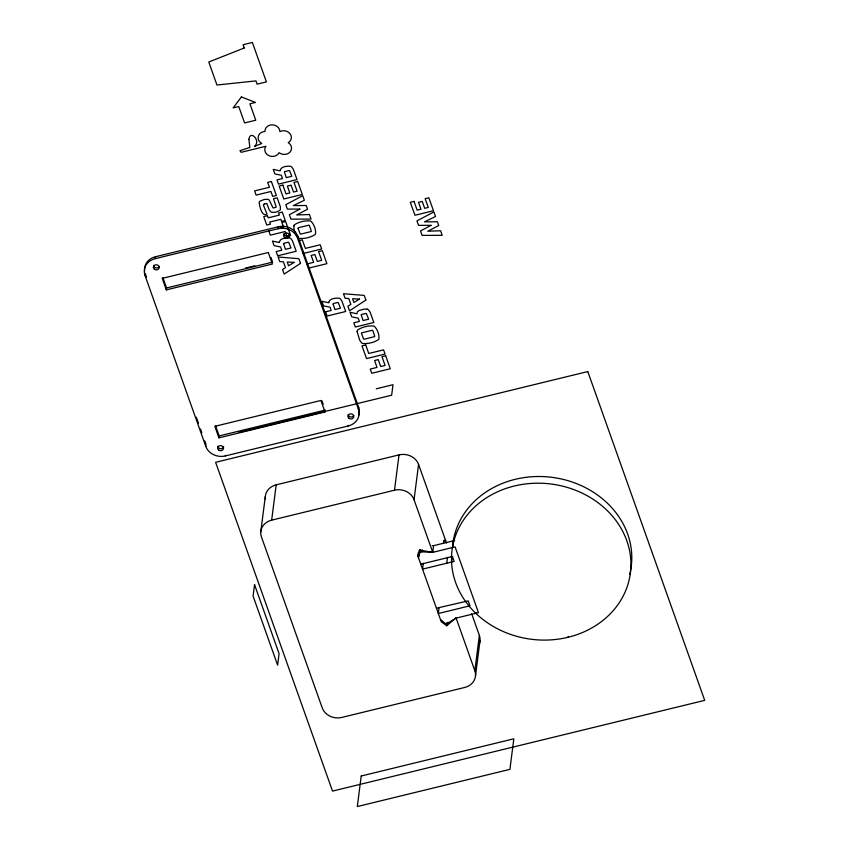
<?xml version="1.0" encoding="UTF-8"?>
<svg xmlns="http://www.w3.org/2000/svg" width="849" height="849" viewBox="0 0 849 849"><rect width="100%" height="100%" fill="white"/><g stroke="black" fill="none" stroke-linecap="round" stroke-linejoin="round"><path stroke-width="1.27" d="M451.519 556.7L451.562 562.049A89.898 78.246 7.3 0 0 465.592 601.506L469.051 606.027A89.898 78.246 7.3 0 0 613.604 610.176A89.898 78.246 7.3 0 0 570.284 488.355A89.898 78.246 7.3 0 0 451.519 556.7L451.572 556.286M144.648 271.064A15.632 13.605 7.3 0 1 155.463 256.738L278.281 226.8A15.632 13.605 7.3 0 1 297.85 236.319L358.639 407.297L358.395 409.197A15.632 13.605 7.3 0 1 348.186 425.986L225.356 455.924A15.632 13.605 7.3 0 1 205.798 446.404L145.009 275.426L145.221 273.76M145.009 275.426A15.632 13.605 7.3 0 1 155.218 258.648L155.463 256.738M166.319 289.88L162.233 278.376L268.305 252.514L272.391 264.028L166.319 289.88L166.563 287.97L162.881 277.612M205.798 446.404L205.893 445.683M219.18 435.93L325.252 410.078L325.008 411.977L218.936 437.84L219.18 435.93L215.497 425.572M225.356 455.924L225.441 455.329M278.281 226.8L278.037 228.71A15.632 13.605 7.3 0 1 297.606 238.229L358.395 409.197M297.606 238.229L297.85 236.319M260.77 531.845L265.302 496.527M471.683 613.774L479.367 635.392L474.835 670.71A15.632 13.605 7.3 0 1 464.626 687.488L341.807 717.437A15.632 13.605 7.3 0 1 322.249 707.907L261.45 536.939A15.632 13.605 7.3 0 1 271.659 520.161L276.19 484.843L399.009 454.894A15.632 13.605 7.3 0 1 418.568 464.414L446.532 543.042M348.186 425.986L348.26 425.381M271.659 520.161L394.488 490.213L399.009 454.894M440.716 619.674L445.099 623.346A1.953 1.698 7.3 0 0 447.221 623.453L456.136 618.104L478.465 612.66L455.085 546.905L432.757 552.349L414.047 499.743L418.568 464.414M456.189 617.69L446.723 625.755L441.247 621.733L417.867 555.978L418.292 552.635M420.425 549.674L418.451 557.623L419.693 549.791M419.151 550.513L420.053 552.89A1.953 1.698 7.3 0 1 421.762 551.85L422.176 549.759M420.892 563.365L420.786 564.192L452.421 556.488L454.173 561.412L422.537 569.127L423.29 563.28M421.911 551.85L432.757 552.349L433.606 545.663L454.618 540.548M436.619 608.16L468.202 600.869L469.964 605.804L438.328 613.519L439.071 607.672M446.733 563.227L447.487 557.379M452.432 547.552L453.292 540.866M451.562 562.049L452.093 557.878M446.723 625.755L447.147 622.413M447.349 623.389L447.455 622.55M475.811 613.307L475.918 612.469M475.514 675.804L480.035 640.486M568.098 637.259L568.204 636.421M293.903 225.76C293.542 229.983 295.335 234.685 298.19 237.816A3.523 3.067 7.3 0 0 299.442 238.42C304.685 238.834 310.522 237.518 314.937 234.642A3.523 3.067 7.3 0 0 315.595 233.571C315.945 229.347 314.151 224.645 311.307 221.515A3.523 3.067 7.3 0 0 310.055 220.91C304.802 220.496 298.975 221.812 294.55 224.688A3.523 3.067 7.3 0 0 293.903 225.76M417.867 555.978L419.831 550.131L432.757 552.349M264.442 204.004L266.819 203.42L269.091 209.661L270.672 211.698A3.523 3.067 7.3 0 0 271.924 212.314L275.352 212.271A41.484 36.104 7.3 0 0 276.827 211.91L279.746 210.403A3.523 3.067 7.3 0 0 280.393 209.332L280.319 206.625L277.198 197.817L273.495 198.719L276.158 206.901A1.199 1.051 7.3 0 1 275.893 207.347L273.431 207.952A1.199 1.051 7.3 0 1 272.9 207.697L269.388 200.247A3.619 3.152 7.3 0 0 267.605 199.303L264.272 199.473L260.208 201.011A3.619 3.152 7.3 0 0 259.189 202.54C259.614 206.53 261.991 217.302 267.01 214.075L263.53 205.49M155.218 258.648L283.672 227.341L281.921 222.427L285.635 221.525L290.623 235.555L286.92 236.457L285.168 231.544L270.343 235.162L268.846 230.949M298.625 240.766L302.329 239.864L305.364 248.396L320.19 244.788L321.686 248.99L303.157 253.511M245.488 268.072L254.785 265.801M166.563 287.97L272.635 262.118M306.871 263.975L313.631 262.33L311.169 255.432L314.883 254.53L317.335 261.428L321.707 260.356L318.587 251.591L322.291 250.688L326.907 263.668L308.367 268.188M376.256 388.8L393.002 384.714L391.654 395.209L239.057 432.417M443.772 540.972L445.629 540.526A17.585 3.492 76.3 0 0 443.486 543.318M432.258 545.599L433.606 545.663M367.161 309.153L364.391 309.078L359.106 310.501L357.387 311.838L356.93 313.78L350.064 312.273L351.688 316.836L358.204 318.163L359.371 321.442L353.81 322.8L355.307 327.014L373.836 322.493L370.111 312.082L368.413 309.768A3.523 3.067 7.3 0 0 367.161 309.153M456.136 618.104L474.835 670.71M271.001 257.512L272.232 260.961M321.973 400.866L323.204 404.315M325.008 411.977L320.911 400.473L214.839 426.336L218.936 437.84M145.253 273.516L146.516 277.082M196.331 417.188L198.443 423.12M200.555 429.053L201.818 432.619M204.779 440.928L206.042 444.494M263.477 205.511A1.422 1.242 7.3 0 1 264.421 203.951M452.676 545.451A89.898 78.246 7.3 0 1 555.596 477.86A89.898 78.246 7.3 0 1 629.703 574.486M265.376 499.17A15.632 13.605 7.3 0 1 276.19 484.843M479.367 635.392A15.632 13.605 7.3 0 1 478.985 644.497M358.639 407.297A15.632 13.605 7.3 0 1 358.766 415.076M353.81 415.522A2.929 2.547 7.3 0 1 348.186 414.715M289.711 233.931A2.929 2.547 7.3 0 1 283.884 233.878M159.241 266.437A2.929 2.547 7.3 0 1 153.595 265.387M223.701 446.776A2.929 2.547 7.3 0 1 217.896 446.224M394.488 490.213A15.632 13.605 7.3 0 1 414.047 499.743M248.884 139.395L249.882 147.408L239.97 150.697L241.116 152.311L265.928 146.261A7.482 6.505 7.3 0 0 268.804 155.632A7.482 6.505 7.3 0 0 279.13 152.65A7.482 6.505 7.3 0 0 289.997 152.12A7.482 6.505 7.3 0 0 288.257 142.653A7.482 6.505 7.3 0 0 290.071 133.76A7.482 6.505 7.3 0 0 279.883 131.595A7.482 6.505 7.3 0 0 272.232 124.845A7.482 6.505 7.3 0 0 264.962 131.468A7.482 6.505 7.3 0 0 258.308 136.296A7.482 6.505 7.3 0 0 261.768 143.47L254.467 146.442C261.28 141.114 250.285 129.186 248.884 139.395M357.121 331.715L359.743 340.3L361.568 342.9A3.523 3.067 7.3 0 0 362.82 343.505C368.073 343.919 373.9 342.603 378.314 339.727A3.523 3.067 7.3 0 0 378.972 338.655C379.333 334.432 377.529 329.73 374.685 326.6A3.523 3.067 7.3 0 0 373.433 325.995C368.179 325.581 362.353 326.897 357.938 329.773A3.523 3.067 7.3 0 0 357.28 330.845L357.121 331.715M280.106 170.341L280.106 170.882L273.24 169.375L274.864 173.939L281.38 175.276L282.537 178.545L276.986 179.903L278.483 184.116L297.012 179.595L293.287 169.184L291.589 166.871A3.523 3.067 7.3 0 0 290.337 166.255C286.877 166.011 281.178 166.34 280.106 170.341M279.3 242.007L279.3 242.549L272.433 241.052L274.057 245.616L280.573 246.942L281.741 250.222L276.18 251.58L277.676 255.782L296.205 251.262L292.481 240.851L290.783 238.537A3.523 3.067 7.3 0 0 289.53 237.932C286.071 237.688 280.372 238.017 279.3 242.007M328.754 302.255L328.765 302.796L321.898 301.289L323.511 305.852L330.028 307.189L331.195 310.469L325.634 311.816L327.13 316.03L345.67 311.509L341.945 301.098L340.247 298.784A3.523 3.067 7.3 0 0 338.995 298.179C335.535 297.935 329.826 298.264 328.754 302.255M284.479 172.188L286.251 177.643L291.812 176.284L289.615 170.808A1.199 1.051 7.3 0 0 289.095 170.553L284.776 171.604A1.199 1.051 7.3 0 0 284.5 172.05L284.479 172.188M283.672 243.865L285.444 249.319L291.005 247.961L288.809 242.485A1.199 1.051 7.3 0 0 288.289 242.23L283.969 243.281A1.199 1.051 7.3 0 0 283.704 243.727L283.672 243.865M298.105 228.317L300.153 233.878A1.199 1.051 7.3 0 0 300.673 234.122L311.084 231.586A1.199 1.051 7.3 0 0 311.36 231.14L309.333 225.452A1.199 1.051 7.3 0 0 308.813 225.197L298.402 227.734A1.199 1.051 7.3 0 0 298.137 228.19L298.105 228.317M333.137 304.101L334.909 309.556L340.46 308.208L338.273 302.722A1.199 1.051 7.3 0 0 337.753 302.467L333.434 303.528A1.199 1.051 7.3 0 0 333.158 303.974L333.137 304.101M361.303 315.085L363.075 320.54L368.636 319.182L366.439 313.706A1.199 1.051 7.3 0 0 365.919 313.451L361.6 314.501A1.199 1.051 7.3 0 0 361.334 314.947L361.303 315.085M361.483 333.402L363.542 338.963A1.199 1.051 7.3 0 0 364.062 339.218L374.473 336.671A1.199 1.051 7.3 0 0 374.738 336.225L372.828 330.643A1.199 1.051 7.3 0 0 372.202 330.282L361.791 332.819A1.199 1.051 7.3 0 0 361.515 333.275L361.483 333.402M254.541 584.632L253.076 596.083L277.623 665.128L279.088 653.677L254.541 584.632M361.228 776.007L357.312 806.55L509.909 769.353L513.825 738.8L361.228 776.007M241.413 96.935L233.167 107.876L238.749 106.507L244.597 122.946L255.761 120.229L249.914 103.79L255.496 102.432L241.413 96.935M300.514 263.37L284.182 274.078L282.558 269.526L285.497 267.658L283.417 261.81L279.735 261.566L278.111 257.003L298.848 258.69L300.514 263.37M365.877 300.079L349.544 310.798L347.92 306.234L350.86 304.377L348.78 298.53L345.097 298.286L343.474 293.722L364.21 295.41L365.877 300.079M294.115 262.383L288.564 265.769L287.227 262.033L294.115 262.383M359.477 299.103L353.927 302.488L352.59 298.742L359.477 299.103M299.877 209.087L289.36 214.701L290.942 219.148L311.052 219.074L309.429 214.51L296.641 214.967L307.561 209.247L306.224 205.511L293.319 205.607L304.356 200.247L302.732 195.684L285.784 204.651L287.365 209.087L299.877 209.087M431.037 225.346L420.52 230.97L422.102 235.406L442.212 235.332L440.589 230.769L427.8 231.225L438.721 225.516L437.384 221.769L424.479 221.865L435.516 216.506L433.892 211.942L416.944 220.91L418.525 225.356L431.037 225.346M244.236 48.011L208.78 62.009L216.962 85.027L255.931 80.888L257.098 84.178L266.406 81.907L252.376 42.45L243.069 44.721L244.236 48.011M271.393 181.474L267.679 182.376L269.43 187.289L254.604 190.898L256.101 195.111L270.927 191.492L272.678 196.406L276.381 195.503L271.393 181.474M282.866 185.124L279.162 186.027L283.778 199.006L302.308 194.485L297.691 181.506L293.987 182.408L297.108 191.184L293.531 192.054L291.08 185.156L287.365 186.058L289.827 192.956L285.986 193.89L282.866 185.124M267.456 215.72L263.752 216.622L266.745 225.038L270.449 224.136L269.706 222.035L280.817 219.318L281.571 221.43L285.275 220.528L282.282 212.101L278.578 213.003L279.321 215.115L268.21 217.822L267.456 215.72M414.025 201.383L410.322 202.285L414.938 215.264L433.468 210.754L428.851 197.764L425.147 198.666L428.267 207.443L424.691 208.313L422.24 201.415L418.525 202.317L420.987 209.215L417.146 210.149L414.025 201.383M365.707 344.949L362.003 345.851L366.535 358.596L385.075 354.075L383.578 349.873L368.753 353.481L365.707 344.949M385.669 355.773L381.965 356.676L385.085 365.441L380.713 366.513L378.261 359.615L374.558 360.517L377.009 367.415L370.26 369.06L371.756 373.273L390.285 368.753L385.669 355.773M587.795 371.565L215.614 462.302L332.521 791.098L704.702 700.361L587.795 371.565M348.96 418.302A2.929 2.547 7.3 0 0 353.725 416.933A2.929 2.547 7.3 0 0 349.841 413.972A2.929 2.547 7.3 0 0 348.96 418.302M284.67 237.465A2.929 2.547 7.3 0 0 289.424 236.096A2.929 2.547 7.3 0 0 285.54 233.135A2.929 2.547 7.3 0 0 284.67 237.465M154.401 269.229A2.929 2.547 7.3 0 0 159.156 267.849A2.929 2.547 7.3 0 0 155.271 264.888A2.929 2.547 7.3 0 0 154.401 269.229M218.702 450.066A2.929 2.547 7.3 0 0 223.457 448.686A2.929 2.547 7.3 0 0 219.573 445.725A2.929 2.547 7.3 0 0 218.702 450.066"/></g></svg>
